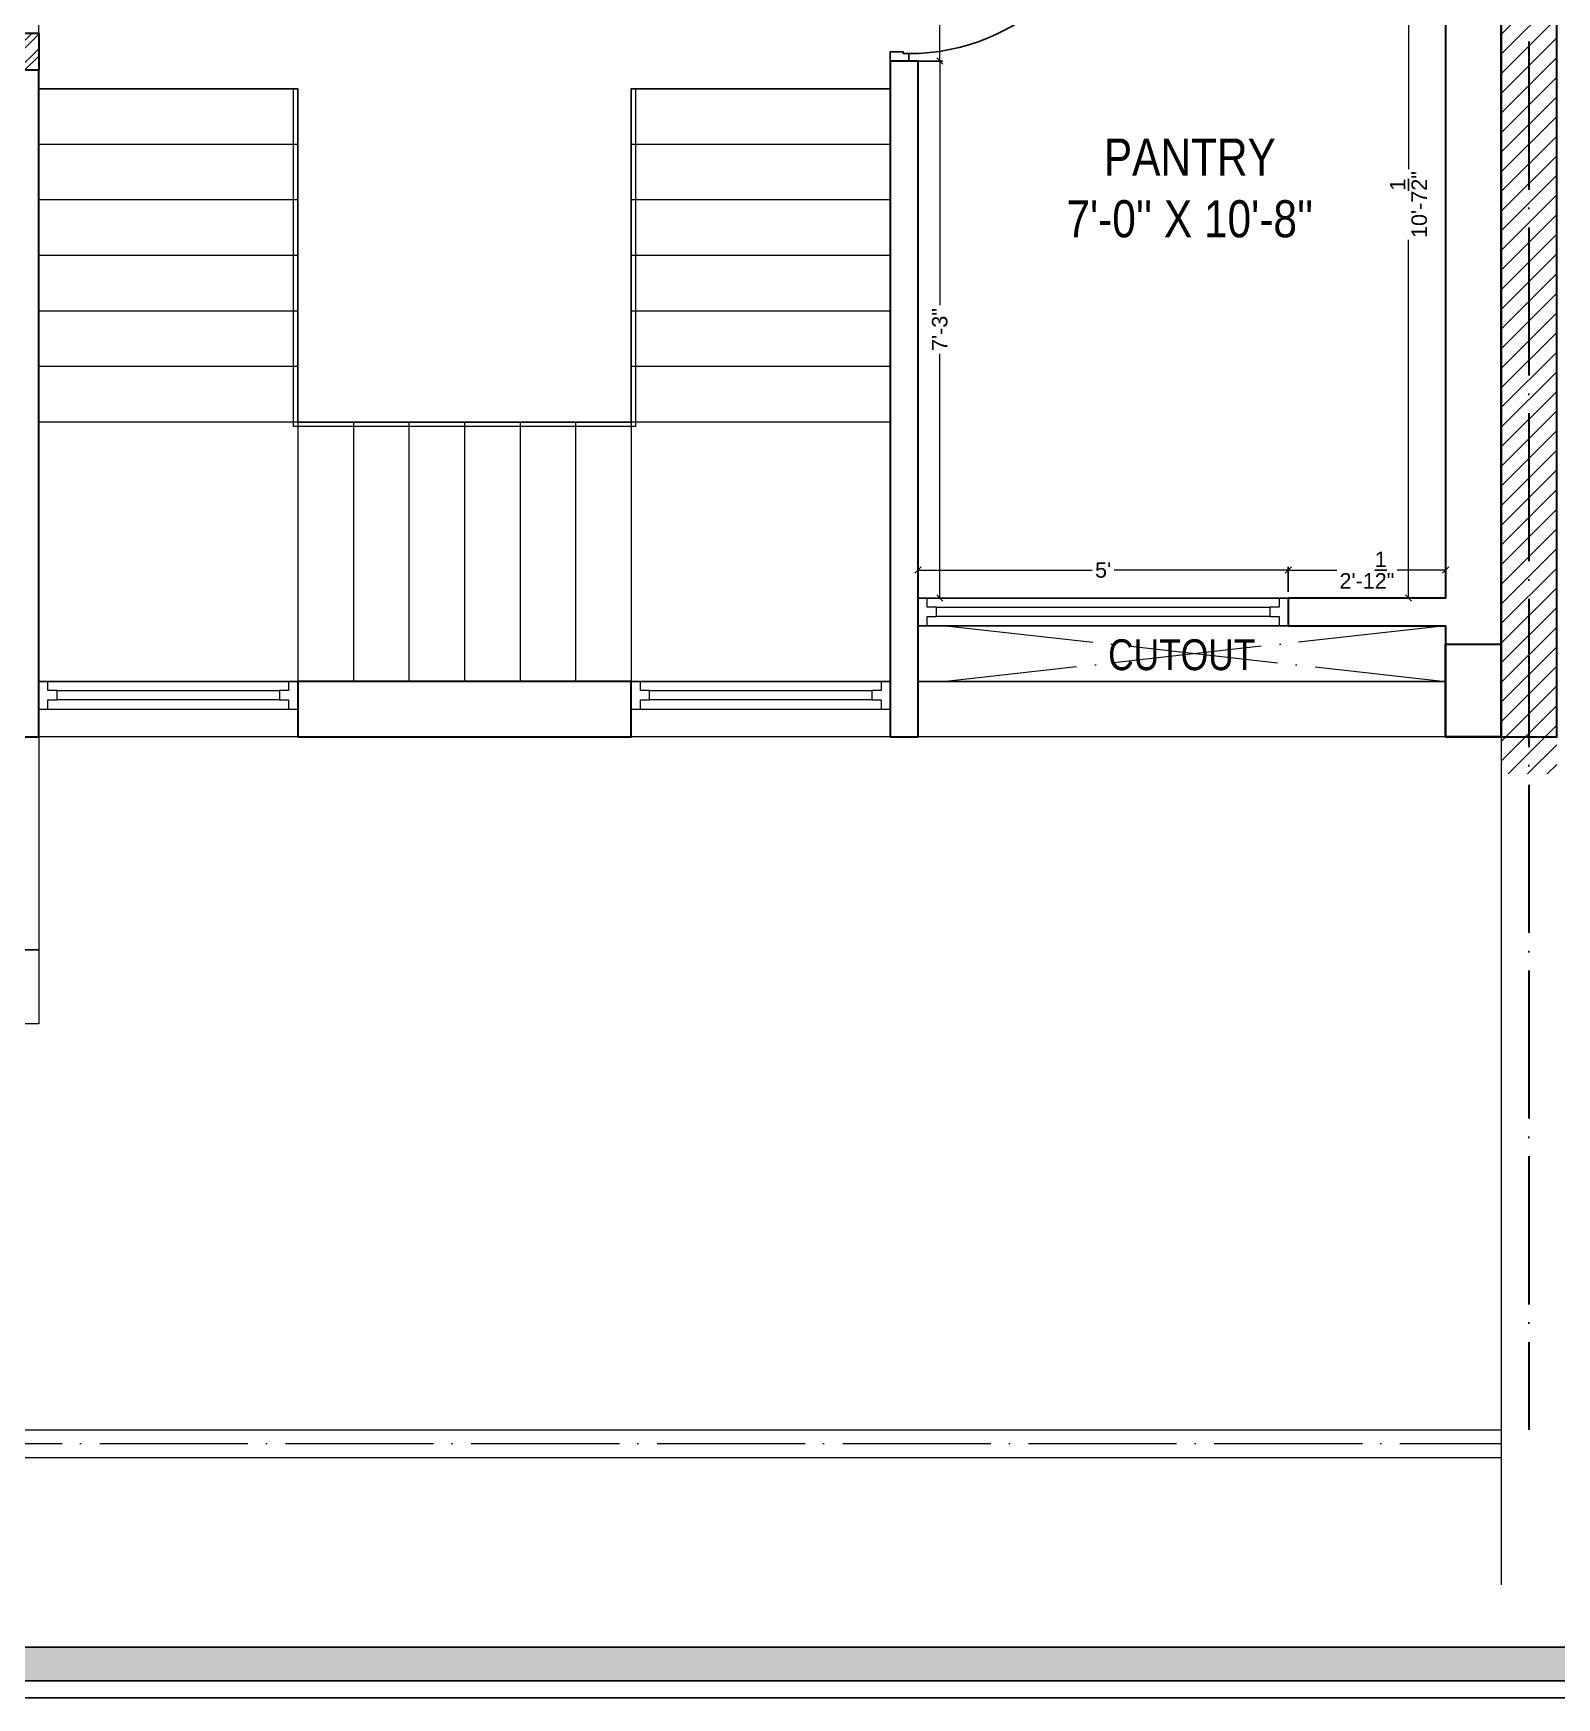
# Model space of a CAD drawing. Header units: millimetres. Extents: x 56222 to 154462, y -172610 to -121287.
# Drawn here: x 153132.5 to 153379.4, y -169968.2 to -169698.5 of the extents above; entities that cross this region are included whole.
import ezdxf

# ---------------------------------------------------------------- set-up
doc = ezdxf.new("R2010")
doc.units = ezdxf.units.MM
doc.header["$MEASUREMENT"] = 0
doc.header["$PDMODE"] = 35
doc.linetypes.add('ACAD_ISO04W100', pattern=[30, 24, -3, 0, -3])
doc.layers.get('Defpoints').update_dxf_attribs({"color": 220})
doc.layers.add('AR DOOR', color=40, linetype='Continuous')
doc.layers.add('AR ELE-5', color=134, linetype='Continuous')
for name, color, linetype, lineweight in [('COLUMN', 1, 'Continuous', 30), ('dim05', 1, 'Continuous', 13), ('FIRST FLOOR', 7, 'Continuous', 9), ('FIRST FLOOR ( DW_RAIL )', 7, 'Continuous', 9), ('FIRST FLOOR ( TEXT )', 7, 'Continuous', 9), ('FIRST FLOOR_( PLine )_', 251, 'Continuous', 30), ('FIRST FLOOR_( STAIR )', 251, 'Continuous', 9), ('GROUND FLOOR', 7, 'Continuous', 9), ('GROUND FLOOR  ( HATCH )', 251, 'Continuous', 9), ('GROUND FLOOR  ( PLINE )', 251, 'Continuous', 30), ('GROUND FLOOR ( DW_RAIL )', 7, 'Continuous', 9), ('NAME PLATE', 7, 'Continuous', 25), ('wall', 7, 'Continuous', 30), ('X_PLOT', 1, 'Continuous', 9)]:
    doc.layers.add(name, color=color, linetype=linetype, lineweight=lineweight)
doc.layers.add('XX~SLAB ( PLINE )', color=251, linetype='Continuous', plot=False)
doc.styles.add('Arial', font='arial.ttf')
doc.styles.add("Cn_BT_0'-0", font='swissc.ttf')
doc.styles.add('KATHA', font='swissc.ttf')
doc.styles.get("Standard").update_dxf_attribs({"font": 'arial.ttf', "height": 6})
doc.dimstyles.new('ISO-25', dxfattribs={"dimtxt": 2.5, "dimasz": 1, "dimexe": 0.5, "dimexo": 1, "dimtad": 0, "dimdec": 1, "dimlunit": 4, "dimtxsty": 'Standard', "dimblk": 'OBLIQUE', "dimcen": 2.5, "dimclrd": 1, "dimclre": 1, "dimclrt": 5, "dimadec": 0, "dimazin": 0, "dimtfac": 1, "dimtdec": 1, "dimtmove": 0, "dimatfit": 3, "dimfxl": 1, "dimlwd": -1, "dimarcsym": 0})

# ---------------------------------------------------------------- blocks, each defined once
blk = doc.blocks.new('*U143')
for points in [[(-1160, 0), (-1120, 0), (-1120, 30), (-1110, 30), (-1110, 100), (-1160, 100)], [(40, 0), (0, 0), (0, 30), (-10, 30), (-10, 100), (40, 100)], [(0, 0), (0, -1120), (-30, -1120), (-30, 0)]]:
    blk.add_lwpolyline(points, close=True)
at = {"layer": 'AR ELE-5', "linetype": 'ByBlock', "ltscale": 15}
blk.add_arc((1.6, 0.7), 1121.6, 180.03474, 267.62699, dxfattribs=at)
blk = doc.blocks.new('LAYOUT FILE')
at = {"layer": 'NAME PLATE', "true_color": 0xd39e00}
h = blk.add_hatch(color=42, dxfattribs=at)
h.paths.add_polyline_path([(3346889.83, -513806.18), (3346889.83, -514260.7), (3347535.56, -514260.7), (3347535.56, -513806.18)])
h.paths.add_polyline_path([(3346894.36, -513810.71), (3347531.03, -513810.71), (3347531.03, -514256.17), (3346894.36, -514256.17)], flags=16)
at = {"layer": 'NAME PLATE', "color": 42, "true_color": 0xd39e00}
for points in [[(3346887.56, -513803.91), (3347537.83, -513803.91), (3347537.83, -514262.96), (3346887.56, -514262.96)], [(3346889.83, -513806.18), (3347535.56, -513806.18), (3347535.56, -514260.7), (3346889.83, -514260.7)], [(3346894.36, -513810.71), (3347531.03, -513810.71), (3347531.03, -514256.17), (3346894.36, -514256.17)]]:
    blk.add_lwpolyline(points, close=True, dxfattribs=at)
blk = doc.blocks.new('_Oblique')
at = {"layer": 'wall', "color": 0, "lineweight": -2}
blk.add_line((-0.5, -0.5), (0.5, 0.5), dxfattribs=at)
blk = doc.blocks.new('*D390')
at = {"layer": 'Defpoints', "color": 0, "transparency": 16777216}
for p in [(153271.41, -169667.03), (153271.41, -169703.03), (153279.44, -169703.03)]:
    blk.add_point(p, dxfattribs=at)
at = {"layer": 'dim05', "color": 1, "linetype": 'Continuous', "lineweight": -2, "transparency": 16777216}
for p, q in [((153272.41, -169667.03), (153279.94, -169667.03)), ((153272.41, -169703.03), (153279.94, -169703.03))]:
    blk.add_line(p, q, dxfattribs=at)
at = {"layer": 'dim05', "color": 1, "linetype": 'Continuous', "transparency": 16777216}
for p, q in [((153279.44, -169667.03), (153279.44, -169683.26)), ((153279.44, -169703.03), (153279.44, -169686.81))]:
    blk.add_line(p, q, dxfattribs=at)
at = {"layer": 'dim05', "color": 1, "transparency": 16777216}
for p, rotation in [((153279.44, -169667.03), 90), ((153279.44, -169703.03), 270)]:
    blk.add_blockref('_Oblique', p, dxfattribs=dict(at, rotation=rotation))
at = {"layer": 'dim05', "color": 5, "lineweight": 25, "transparency": 16777216, "insert": (153279.44, -169685.03), "char_height": 2.5, "attachment_point": 5, "rotation": 90, "style": 'Arial'}
blk.add_mtext("3'", dxfattribs=at)
blk = doc.blocks.new('*D391')
at = {"layer": 'Defpoints', "color": 0, "transparency": 16777216}
for p in [(153271.41, -169703.03), (153275.91, -169790.03), (153279.44, -169790.03)]:
    blk.add_point(p, dxfattribs=at)
at = {"layer": 'dim05', "color": 1, "linetype": 'Continuous', "lineweight": -2, "transparency": 16777216}
for p, q in [((153272.41, -169703.03), (153279.94, -169703.03)), ((153276.91, -169790.03), (153279.94, -169790.03))]:
    blk.add_line(p, q, dxfattribs=at)
at = {"layer": 'dim05', "color": 1, "linetype": 'Continuous', "transparency": 16777216}
for p, q in [((153279.44, -169703.03), (153279.44, -169742.6)), ((153279.44, -169790.03), (153279.44, -169750.47))]:
    blk.add_line(p, q, dxfattribs=at)
at = {"layer": 'dim05', "color": 1, "transparency": 16777216}
for p, rotation in [((153279.44, -169703.03), 90), ((153279.44, -169790.03), 270)]:
    blk.add_blockref('_Oblique', p, dxfattribs=dict(at, rotation=rotation))
at = {"layer": 'dim05', "color": 5, "lineweight": 25, "transparency": 16777216, "insert": (153279.44, -169746.53), "char_height": 2.5, "attachment_point": 5, "rotation": 90, "style": 'Arial'}
blk.add_mtext('7\'-3"', dxfattribs=at)
blk = doc.blocks.new('*D392')
at = {"layer": 'Defpoints', "color": 0, "transparency": 16777216}
for p in [(153275.91, -169784.13), (153335.91, -169785.5), (153335.91, -169790.03)]:
    blk.add_point(p, dxfattribs=at)
at = {"layer": 'dim05', "color": 1, "linetype": 'Continuous', "lineweight": -2, "transparency": 16777216}
for p, q in [((153275.91, -169785.13), (153275.91, -169786)), ((153335.91, -169789.03), (153335.91, -169785))]:
    blk.add_line(p, q, dxfattribs=at)
at = {"layer": 'dim05', "color": 1, "linetype": 'Continuous', "transparency": 16777216}
for p, q in [((153275.91, -169785.5), (153304.14, -169785.5)), ((153335.91, -169785.5), (153307.69, -169785.5))]:
    blk.add_line(p, q, dxfattribs=at)
at = {"layer": 'dim05', "color": 1, "transparency": 16777216, "rotation": 180}
blk.add_blockref('_Oblique', (153275.91, -169785.5), dxfattribs=at)
at = {"layer": 'dim05', "color": 1, "transparency": 16777216}
blk.add_blockref('_Oblique', (153335.91, -169785.5), dxfattribs=at)
at = {"layer": 'dim05', "color": 5, "lineweight": 25, "transparency": 16777216, "insert": (153305.91, -169785.5), "char_height": 2.5, "attachment_point": 5, "style": 'Arial'}
blk.add_mtext("5'", dxfattribs=at)
blk = doc.blocks.new('*D393')
at = {"layer": 'Defpoints', "color": 0, "transparency": 16777216}
for p in [(153361.41, -169785.5), (153335.91, -169790.03), (153361.41, -169790.03)]:
    blk.add_point(p, dxfattribs=at)
at = {"layer": 'dim05', "color": 1, "linetype": 'Continuous', "lineweight": -2, "transparency": 16777216}
for p, q in [((153335.91, -169789.03), (153335.91, -169785)), ((153361.41, -169789.03), (153361.41, -169785))]:
    blk.add_line(p, q, dxfattribs=at)
at = {"layer": 'dim05', "color": 1, "linetype": 'Continuous', "transparency": 16777216}
for p, q in [((153335.91, -169785.5), (153343.78, -169785.5)), ((153361.41, -169785.5), (153353.55, -169785.5))]:
    blk.add_line(p, q, dxfattribs=at)
at = {"layer": 'dim05', "color": 1, "transparency": 16777216, "rotation": 180}
blk.add_blockref('_Oblique', (153335.91, -169785.5), dxfattribs=at)
at = {"layer": 'dim05', "color": 1, "transparency": 16777216}
blk.add_blockref('_Oblique', (153361.41, -169785.5), dxfattribs=at)
at = {"layer": 'dim05', "color": 5, "lineweight": 25, "transparency": 16777216, "insert": (153348.66, -169785.5), "char_height": 2.5, "attachment_point": 5, "style": 'Arial'}
blk.add_mtext('2\'-1{\\H1x;\\S1/2;}"', dxfattribs=at)
blk = doc.blocks.new('*D394')
at = {"layer": 'Defpoints', "color": 0, "transparency": 16777216}
for p in [(153355.39, -169662.53), (153358.46, -169662.53), (153359.96, -169790.03)]:
    blk.add_point(p, dxfattribs=at)
at = {"layer": 'dim05', "color": 1, "linetype": 'Continuous', "lineweight": -2, "transparency": 16777216}
for p, q in [((153357.46, -169662.53), (153354.89, -169662.53)), ((153358.96, -169790.03), (153354.89, -169790.03))]:
    blk.add_line(p, q, dxfattribs=at)
at = {"layer": 'dim05', "color": 1, "linetype": 'Continuous', "transparency": 16777216}
for p, q in [((153355.39, -169662.53), (153355.39, -169720.57)), ((153355.39, -169790.03), (153355.39, -169732))]:
    blk.add_line(p, q, dxfattribs=at)
at = {"layer": 'dim05', "color": 1, "transparency": 16777216}
for p, rotation in [((153355.39, -169662.53), 90), ((153355.39, -169790.03), 270)]:
    blk.add_blockref('_Oblique', p, dxfattribs=dict(at, rotation=rotation))
at = {"layer": 'dim05', "color": 5, "lineweight": 25, "transparency": 16777216, "insert": (153355.39, -169726.28), "char_height": 2.5, "attachment_point": 5, "rotation": 90, "style": 'Arial'}
blk.add_mtext('10\'-7{\\H1x;\\S1/2;}"', dxfattribs=at)

msp = doc.modelspace()

# ---------------------------------------------------------------- hatches: boundary and pattern name
at = {"layer": 'GROUND FLOOR  ( HATCH )'}
h = msp.add_hatch(dxfattribs=at)
h.set_pattern_fill('ANSI31', color=6, scale=18, style=0)
h.set_pattern_definition([(45, (36838.7285, -7199.3586), (-1.590990258, 1.590990258), [])])
h.paths.add_polyline_path([(153379.4144, -169475.033), (153370.4144, -169475.033), (153370.4144, -169818.533), (153379.4144, -169818.533)])
at = {"layer": 'GROUND FLOOR  ( PLINE )', "lineweight": 5}
h = msp.add_hatch(dxfattribs=at)
h.set_pattern_fill('ANSI32', color=3, scale=6.783779)
h.set_pattern_definition([(45, (0, 575.5502), (-1.79882093, 1.79882093), []), (45, (1.1992, 575.5502), (-1.79882093, 1.79882093), [])])
h.paths.add_polyline_path([(153112.4144, -169581.533), (153096.9144, -169581.533), (153096.9144, -169586.033), (153112.4144, -169586.033)])
h.paths.add_polyline_path([(153229.4144, -169604.033), (153224.9144, -169604.033), (153224.9144, -169596.033), (153229.4144, -169596.033)])
h.paths.add_polyline_path([(153265.4144, -169662.533), (153271.4144, -169662.533), (153271.4144, -169658.033), (153265.4144, -169658.033)])
h.paths.add_polyline_path([(153128.9144, -169698.533), (153133.4144, -169698.533), (153133.4144, -169704.533), (153128.9144, -169704.533)])

# ---------------------------------------------------------------- linework, layer by layer
at = {"layer": 'COLUMN'}
msp.add_lwpolyline([(153361.4144, -169797.533), (153370.4144, -169797.533), (153370.4144, -169812.533), (153361.4144, -169812.533)], close=True, dxfattribs=at)
at = {"layer": 'FIRST FLOOR'}
for p, q in [((153370.4144, -169502.033), (153370.4144, -169812.533)), ((153133.4144, -169812.533), (153133.4144, -169662.533)), ((153361.4144, -169662.533), (153361.4144, -169790.033)), ((153133.4144, -169698.533), (153128.9144, -169698.533)), ((153271.4144, -169703.033), (153271.4144, -169812.533)), ((153271.4144, -169703.033), (153275.9144, -169703.033)), ((153275.9144, -169703.033), (153275.9144, -169790.033)), ((153275.9144, -169790.033), (153361.4144, -169790.033)), ((153275.9144, -169794.533), (153275.9144, -169790.033)), ((153335.9144, -169790.033), (153335.9144, -169794.533)), ((153275.9144, -169794.533), (153275.9144, -169812.533)), ((153275.9144, -169794.533), (153361.4144, -169794.533)), ((153361.4144, -169794.533), (153361.4144, -169812.533)), ((153271.4144, -169803.533), (153133.4144, -169803.533)), ((153175.4144, -169803.533), (153175.4144, -169812.533)), ((153229.4144, -169803.533), (153229.4144, -169812.533)), ((153361.4144, -169803.533), (153275.9144, -169803.533)), ((153370.4144, -169812.533), (153128.9144, -169812.533))]:
    msp.add_line(p, q, dxfattribs=at)
at = {"layer": 'FIRST FLOOR ( DW_RAIL )'}
msp.add_line((153133.4144, -169812.533), (153133.4144, -169847.033), dxfattribs=at)
msp.add_lwpolyline([(152965.4144, -169502.033), (153370.4144, -169502.0329), (153370.4144, -169812.533), (153361.4144, -169812.533), (153341.6097, -169812.533), (153301.2726, -169812.533), (153275.9144, -169812.533), (153133.4144, -169812.533), (153133.4144, -169859.033), (152965.4144, -169859.033)], close=True, dxfattribs=at)
msp.add_lwpolyline([(153133.4144, -169812.533), (153133.4144, -169859.033), (152965.4144, -169859.033), (152965.4144, -169502.033), (152969.9144, -169502.033)], dxfattribs=at)
at = {"layer": 'FIRST FLOOR_( PLine )_'}
for points in [[(153370.4144, -169502.033), (153325.4144, -169502.033), (153325.4144, -169506.533), (153361.4144, -169506.533), (153361.4144, -169658.033), (153271.4144, -169658.033), (153271.4144, -169662.533), (153361.4144, -169662.533), (153361.4144, -169790.033), (153335.9144, -169790.033), (153335.9144, -169794.533), (153361.4144, -169794.533), (153361.4144, -169812.533), (153370.4144, -169812.533)], [(153275.9144, -169703.033), (153271.4144, -169703.033), (153271.4144, -169812.533), (153275.9144, -169812.533), (153275.9144, -169794.533), (153275.9144, -169794.533), (153275.9144, -169790.033), (153275.9144, -169790.033)], [(153133.4144, -169704.533), (153128.9144, -169704.533), (153128.9144, -169784.033), (153107.9144, -169784.033), (153107.9144, -169788.533), (153128.9144, -169788.533), (153128.9144, -169812.533), (153133.4144, -169812.533)], [(153229.4144, -169803.533), (153175.4144, -169803.533), (153175.4144, -169808.033), (153175.4144, -169812.533), (153229.4144, -169812.533)]]:
    msp.add_lwpolyline(points, close=True, dxfattribs=at)
at = {"layer": 'FIRST FLOOR_( STAIR )'}
for p, q in [((153175.4144, -169707.533), (153133.4144, -169707.533)), ((153175.4144, -169707.533), (153175.4144, -169803.533)), ((153271.4144, -169707.533), (153229.4144, -169707.533)), ((153229.4144, -169707.533), (153229.4144, -169803.533)), ((153175.4144, -169716.533), (153133.4144, -169716.533)), ((153271.4144, -169716.533), (153229.4144, -169716.533)), ((153175.4144, -169725.533), (153133.4144, -169725.533)), ((153271.4144, -169725.533), (153229.4144, -169725.533)), ((153175.4144, -169734.533), (153133.4144, -169734.533)), ((153271.4144, -169734.533), (153229.4144, -169734.533)), ((153175.4144, -169743.533), (153133.4144, -169743.533)), ((153271.4144, -169743.533), (153229.4144, -169743.533)), ((153175.4144, -169752.533), (153133.4144, -169752.533)), ((153271.4144, -169752.533), (153229.4144, -169752.533)), ((153271.4144, -169761.533), (153133.4144, -169761.533)), ((153184.4144, -169761.533), (153184.4144, -169803.533)), ((153193.4144, -169761.533), (153193.4144, -169803.533)), ((153202.4144, -169761.533), (153202.4144, -169803.533)), ((153211.4144, -169761.533), (153211.4144, -169803.533)), ((153220.4144, -169761.533), (153220.4144, -169803.533))]:
    msp.add_line(p, q, dxfattribs=at)
msp.add_lwpolyline([(153174.7144, -169707.533), (153175.4144, -169707.533), (153175.4144, -169761.533), (153229.4144, -169761.533), (153229.4144, -169707.533), (153230.1144, -169707.533), (153230.1144, -169762.233), (153174.7144, -169762.233), (153174.7144, -169707.533)], close=True, dxfattribs=at)
at = {"layer": 'GROUND FLOOR'}
for p, q in [((153370.4144, -169428.9841), (153370.4144, -169949.9169)), ((153370.4144, -169812.533), (153370.4144, -169949.9169)), ((152874.6644, -169924.783), (153370.4144, -169924.783)), ((152870.1644, -169929.283), (153370.4144, -169929.283))]:
    msp.add_line(p, q, dxfattribs=at)
at = {"layer": 'GROUND FLOOR', "color": 1, "linetype": 'ACAD_ISO04W100'}
for p, q in [((153374.9144, -169428.9841), (153374.9144, -169812.533)), ((153280.4144, -169794.533), (153361.4144, -169803.533)), ((153361.4144, -169794.533), (153280.4144, -169803.533))]:
    msp.add_line(p, q, dxfattribs=at)
msp.add_lwpolyline([(153370.4144, -169464.533), (152872.4144, -169464.533), (152872.4144, -169927.033), (153370.4144, -169927.033)], dxfattribs=at)
at = {"layer": 'GROUND FLOOR', "color": 6, "lineweight": 30}
msp.add_lwpolyline([(153379.4144, -169469.033), (153370.4144, -169469.033), (153370.4144, -169812.533), (153379.4144, -169812.533)], close=True, dxfattribs=at)
at = {"layer": 'GROUND FLOOR'}
msp.add_lwpolyline([(153175.4144, -169707.533), (153175.4144, -169761.533), (153229.4144, -169761.533), (153229.4144, -169707.533)], dxfattribs=at)
at = {"layer": 'GROUND FLOOR  ( PLINE )', "color": 3}
msp.add_lwpolyline([(153128.9144, -169698.533), (153133.4144, -169698.533), (153133.4144, -169704.533), (153128.9144, -169704.533)], close=True, dxfattribs=at)
at = {"layer": 'GROUND FLOOR ( DW_RAIL )'}
for points in [[(153335.9144, -169790.033), (153334.4144, -169790.033), (153334.4144, -169791.533), (153332.9144, -169791.533), (153332.9144, -169793.033), (153278.9144, -169793.033), (153278.9144, -169791.533), (153277.4144, -169791.533), (153277.4144, -169790.033), (153275.9144, -169790.033), (153275.9144, -169794.533), (153277.4144, -169794.533), (153277.4144, -169793.033), (153278.9144, -169793.033), (153278.9144, -169791.533), (153332.9144, -169791.533), (153332.9144, -169793.033), (153334.4144, -169793.033), (153334.4144, -169794.533), (153335.9144, -169794.533), (153335.9144, -169790.033), (153275.9144, -169790.033), (153275.9144, -169794.533), (153335.9144, -169794.533)], [(153175.4144, -169803.533), (153173.9144, -169803.533), (153173.9144, -169805.033), (153172.4144, -169805.033), (153172.4144, -169806.533), (153136.4144, -169806.533), (153136.4144, -169805.033), (153134.9144, -169805.033), (153134.9144, -169803.533), (153133.4144, -169803.533), (153133.4144, -169808.033), (153134.9144, -169808.033), (153134.9144, -169806.533), (153136.4144, -169806.533), (153136.4144, -169805.033), (153172.4144, -169805.033), (153172.4144, -169806.533), (153173.9144, -169806.533), (153173.9144, -169808.033), (153175.4144, -169808.033), (153175.4144, -169803.533), (153133.4144, -169803.533), (153133.4144, -169808.033), (153175.4144, -169808.033)], [(153271.4144, -169803.533), (153269.9144, -169803.533), (153269.9144, -169805.033), (153268.4144, -169805.033), (153268.4144, -169806.533), (153232.4144, -169806.533), (153232.4144, -169805.033), (153230.9144, -169805.033), (153230.9144, -169803.533), (153229.4144, -169803.533), (153229.4144, -169808.033), (153230.9144, -169808.033), (153230.9144, -169806.533), (153232.4144, -169806.533), (153232.4144, -169805.033), (153268.4144, -169805.033), (153268.4144, -169806.533), (153269.9144, -169806.533), (153269.9144, -169808.033), (153271.4144, -169808.033), (153271.4144, -169803.533), (153229.4144, -169803.533), (153229.4144, -169808.033), (153271.4144, -169808.033)]]:
    msp.add_lwpolyline(points, close=True, dxfattribs=at)
at = {"layer": 'X_PLOT', "linetype": 'ACAD_ISO04W100', "lineweight": 30}
msp.add_line((153374.9144, -169428.9841), (153374.9144, -169924.783), dxfattribs=at)
at = {"layer": 'XX~SLAB ( PLINE )'}
msp.add_line((153133.4144, -169847.033), (153128.9144, -169847.033), dxfattribs=at)
msp.add_lwpolyline([(153133.4144, -169707.533), (153175.4144, -169707.533), (153175.4144, -169761.533), (153229.4144, -169761.533), (153229.4144, -169707.533), (153271.4144, -169707.533), (153271.4144, -169803.533), (153133.4144, -169803.533)], close=True, dxfattribs=at)
at = {"layer": 'XX~SLAB ( PLINE )', "color": 5}
msp.add_lwpolyline([(153275.9144, -169803.533), (153361.4144, -169803.533), (153361.4144, -169794.533), (153275.9144, -169794.533)], close=True, dxfattribs=at)

# ---------------------------------------------------------------- block references
at = {"layer": 'AR DOOR', "linetype": 'ByBlock', "lineweight": -2, "extrusion": (0, 0, -1), "xscale": -0.02999999999996949, "yscale": 0.02999999999996949, "zscale": -0.02999999999996949, "rotation": 270}
msp.add_blockref('*U143', (-153274.4144, -169668.233), dxfattribs=at)
at = {"layer": 'NAME PLATE', "lineweight": 0, "xscale": 1.209046105522275, "yscale": 1.209046105522275, "zscale": 1.209046105522275}
msp.add_blockref('LAYOUT FILE', (-3893761.4765, 451799.431, 0.1256), dxfattribs=at)

# ---------------------------------------------------------------- texts
at = {"layer": 'FIRST FLOOR ( TEXT )', "insert": (153319.9605, -169723.6237), "char_height": 6, "attachment_point": 5, "style": 'KATHA'}
msp.add_mtext("PANTRY\\P7'-0'' X 10'-8''", dxfattribs=at)
at = {"layer": 'FIRST FLOOR ( TEXT )', "color": 1, "insert": (153318.6517, -169799.2538), "char_height": 5, "attachment_point": 5, "style": "Cn_BT_0'-0"}
msp.add_mtext('CUTOUT', dxfattribs=at)

# ---------------------------------------------------------------- dimensions: what is measured, and where the dimension line sits
at = {"layer": 'dim05', "color": 27, "lineweight": 25, "true_color": 0x7d5120}
for base, p1, p2, picture, middle in [((153355.3889, -169662.533), (153359.9604, -169790.033), (153358.4606, -169662.533), '*D394', (153355.3889, -169726.283)), ((153279.4426, -169703.033), (153271.4144, -169667.033), (153271.4144, -169703.033), '*D390', (153279.4426, -169685.033)), ((153279.4426, -169790.033), (153271.4144, -169703.033), (153275.9144, -169790.033), '*D391', (153279.4426, -169746.533))]:
    dim = msp.add_linear_dim(base=base, p1=p1, p2=p2, angle=90, dimstyle='ISO-25', override={"dimtxsty": 'Arial'}, dxfattribs=at)
    dim.commit()
    dim.dimension.update_dxf_attribs({"geometry": picture, "text_midpoint": middle})
for base, p1, p2, picture, middle in [((153335.9144, -169785.5006), (153275.9144, -169784.1292), (153335.9144, -169790.033), '*D392', (153305.9144, -169785.5006)), ((153361.4144, -169785.5006), (153335.9144, -169790.033), (153361.4144, -169790.033), '*D393', (153348.6644, -169785.5006))]:
    dim = msp.add_linear_dim(base=base, p1=p1, p2=p2, dimstyle='ISO-25', override={"dimtxsty": 'Arial'}, dxfattribs=at)
    dim.commit()
    dim.dimension.update_dxf_attribs({"geometry": picture, "text_midpoint": middle})

doc.saveas('drawing.dxf')
